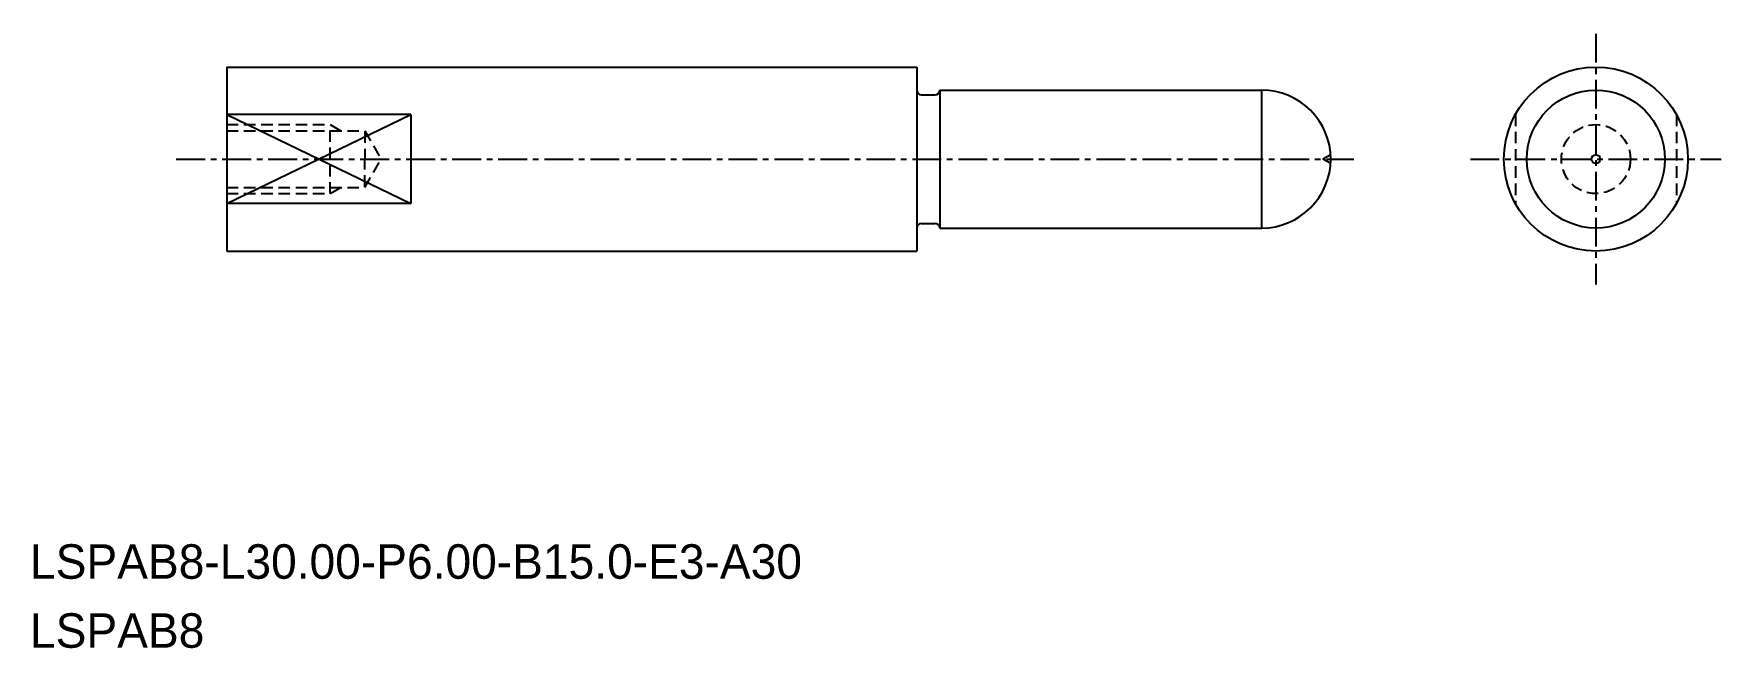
# Model space of a CAD drawing. Extents: x -1029.8 to -956.4, y -485 to -458.2.
import ezdxf

# ---------------------------------------------------------------- set-up
doc = ezdxf.new("R2010")
doc.units = 0
doc.linetypes.add('CENTER', pattern=[2, 1.25, -0.25, 0.25, -0.25])
doc.linetypes.add('DASHED', pattern=[0.75, 0.5, -0.25])
doc.layers.get('0').update_dxf_attribs({"linetype": 'CONTINUOUS'})
doc.layers.add('CENTER', color=1, linetype='CENTER')

msp = doc.modelspace()

# ---------------------------------------------------------------- linework, layer by layer
at = {"color": 7, "linetype": 'CONTINUOUS'}
for p, q in [((-1021.42, -459.698), (-991.42, -459.698)), ((-991.42, -460.688), (-991.42, -460.698)), ((-990.42, -460.698), (-976.42, -460.698)), ((-990.42, -460.698), (-990.42, -460.698)), ((-991.22, -460.898), (-990.62, -460.898)), ((-991.22, -466.498), (-990.62, -466.498)), ((-991.42, -466.708), (-991.42, -466.698)), ((-990.42, -466.698), (-990.42, -466.698)), ((-990.42, -466.698), (-976.42, -466.698)), ((-1021.42, -467.698), (-991.42, -467.698))]:
    msp.add_line(p, q, dxfattribs=at)
for p, q in [((-1021.42, -459.698), (-1021.42, -467.698)), ((-991.42, -459.698), (-991.42, -467.698)), ((-990.42, -460.698), (-990.42, -466.698)), ((-1013.42, -461.761), (-1021.42, -461.761)), ((-1013.42, -461.761), (-1013.42, -465.634)), ((-1013.42, -465.634), (-1021.42, -465.634))]:
    msp.add_line(p, q)
at = {"linetype": 'CONTINUOUS'}
msp.add_line((-976.42, -466.698), (-976.42, -460.698), dxfattribs=at)
at = {"color": 3}
for p, q in [((-1021.42, -465.634), (-1013.42, -461.761)), ((-1021.42, -461.761), (-1013.42, -465.634)), ((-973.42, -463.506), (-973.759, -463.698)), ((-973.42, -463.89), (-973.759, -463.698))]:
    msp.add_line(p, q, dxfattribs=at)
at = {"color": 3, "linetype": 'DASHED'}
for p, q in [((-1021.42, -462.198), (-1016.92, -462.198)), ((-1016.92, -462.198), (-1016.451, -462.468)), ((-1016.92, -465.198), (-1016.92, -462.198)), ((-965.392, -461.761), (-965.392, -465.634)), ((-958.392, -461.761), (-958.392, -465.634)), ((-1021.42, -462.468), (-1015.42, -462.468)), ((-1015.42, -462.468), (-1014.71, -463.698)), ((-1015.42, -462.498), (-1015.42, -463.698)), ((-1015.42, -464.927), (-1014.71, -463.698)), ((-1015.42, -464.898), (-1015.42, -463.698)), ((-1021.42, -464.927), (-1015.42, -464.927)), ((-1016.92, -465.198), (-1016.451, -464.927)), ((-1021.42, -465.198), (-1016.92, -465.198))]:
    msp.add_line(p, q, dxfattribs=at)
at = {"linetype": 'CONTINUOUS'}
msp.add_circle((-961.892, -463.698), 4, dxfattribs=at)
for radius in [3, 0.192]:
    msp.add_circle((-961.892, -463.698), radius)
at = {"color": 3, "linetype": 'DASHED'}
msp.add_circle((-961.892, -463.698), 1.5, dxfattribs=at)
at = {"color": 7, "linetype": 'CONTINUOUS'}
for centre, start, end in [((-991.22, -460.698), 180, 270), ((-990.62, -460.698), 270, 0), ((-991.22, -466.698), 90, 180), ((-990.62, -466.698), 0, 90)]:
    msp.add_arc(centre, 0.2, start, end, dxfattribs=at)
msp.add_arc((-976.42, -463.698), 3, 270, 90)
msp.add_point((-1021.42, -463.698), dxfattribs=at)
at = {"layer": 'CENTER', "color": 1, "linetype": 'CENTER'}
for p, q in [((-961.892, -458.248), (-961.892, -469.148)), ((-1023.611, -463.698), (-972.42, -463.698)), ((-967.342, -463.698), (-956.442, -463.698))]:
    msp.add_line(p, q, dxfattribs=at)

# ---------------------------------------------------------------- texts
for s, p in [('LSPAB8-L30.00-P6.00-B15.0-E3-A30', (-1029.974, -481.947)), ('LSPAB8', (-1029.974, -484.947))]:
    msp.add_text(s, height=1.5).set_placement(p)

doc.saveas('drawing.dxf')
